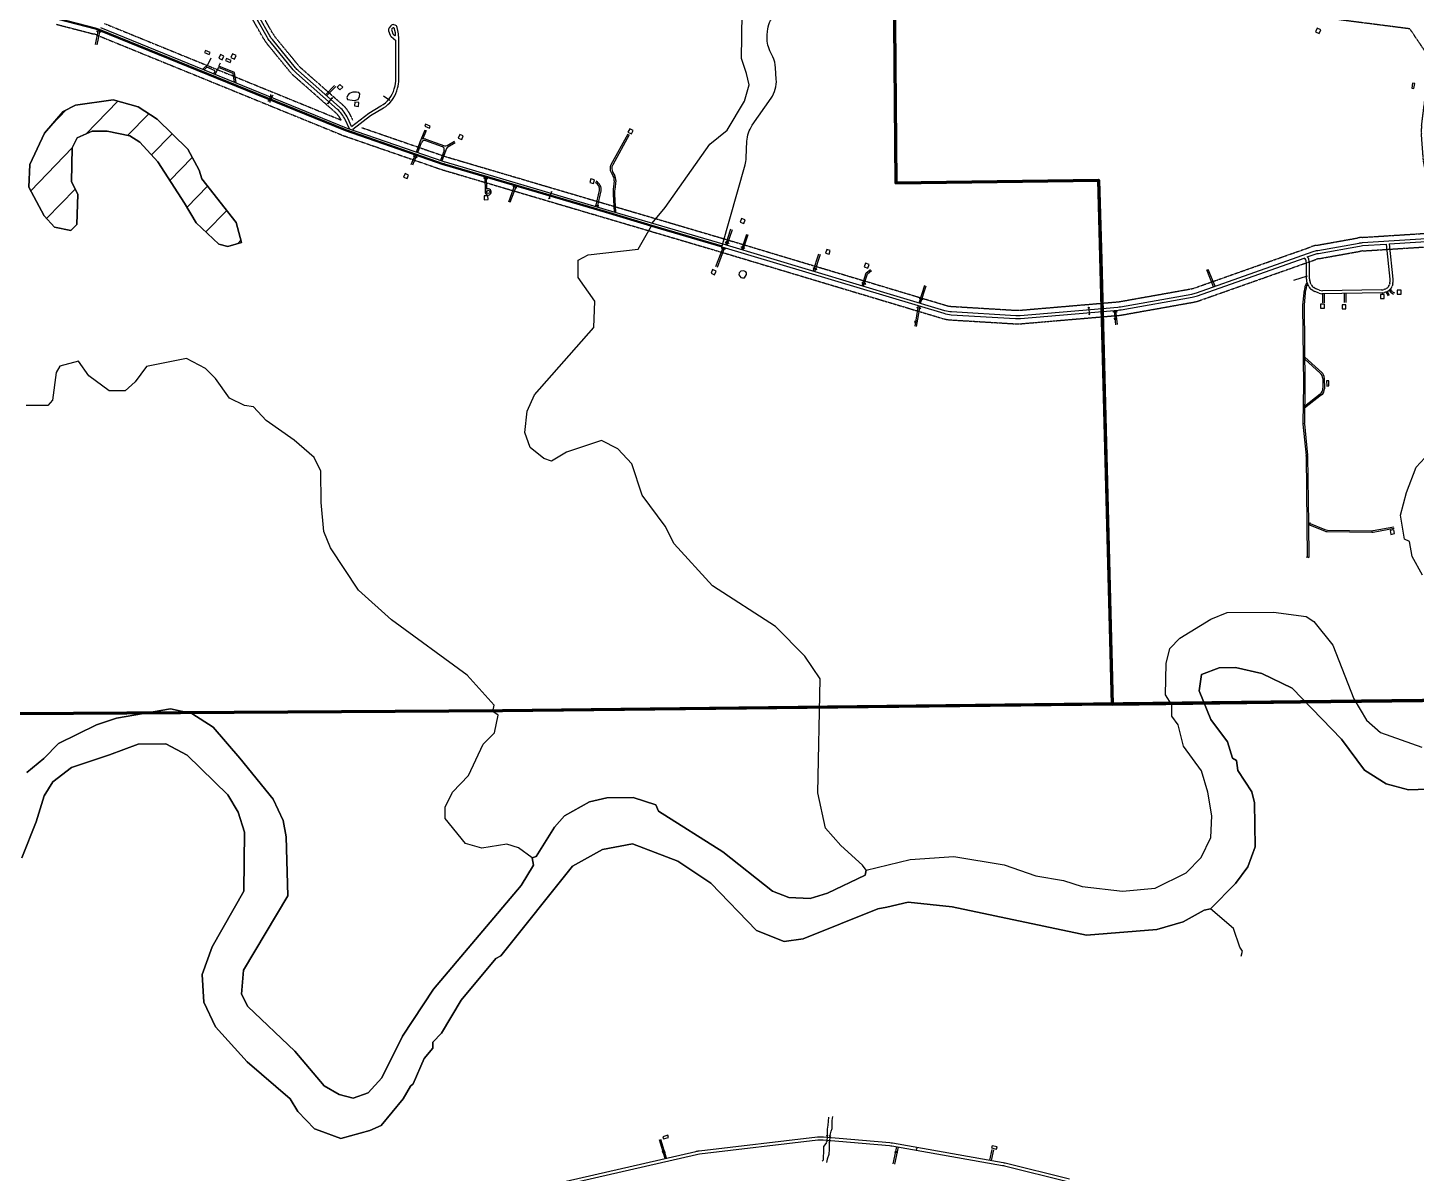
# Model space of a CAD drawing. Header units: inches. Extents: x 2666812 to 2767151, y 580083 to 705712.
# Drawn here: x 2675088 to 2684309, y 625592 to 633201 of the extents above; entities that cross this region are included whole.
import ezdxf

# ---------------------------------------------------------------- set-up
doc = ezdxf.new("R2010")
doc.units = ezdxf.units.IN
doc.header["$MEASUREMENT"] = 0
doc.linetypes.add('PHANTOM', pattern=[2.5, 1.25, -0.25, 0.25, -0.25, 0.25, -0.25])
for name, color, linetype in [('BND-MCD', 42, 'Continuous'), ('HY-SHORE', 5, 'Continuous'), ('PLD-LANDBASE', 252, 'Continuous'), ('PLD-PAR', 1, 'Continuous')]:
    doc.layers.add(name, color=color, linetype=linetype)
doc.layers.add('PLD-REMOTE-BOUNDARY', color=40, linetype='Continuous', lineweight=80)

# ---------------------------------------------------------------- blocks, each defined once
blk = doc.blocks.new('*X17')
at = {"color": 0}
for p, q in [((2675244.8, 632554.3), (2675342.4, 632654.6)), ((2675473.3, 632495), (2675686.4, 632714)), ((2675750.4, 632485.7), (2675890.9, 632630)), ((2675910, 632355.7), (2676046.8, 632496.3)), ((2675106.9, 632118.5), (2675383.4, 632402.6)), ((2676031.6, 632186.5), (2676180.4, 632339.5)), ((2675212.9, 631933.4), (2675403, 632128.7)), ((2676145.2, 632009.2), (2676281.4, 632149.1)), ((2676270.8, 631844.2), (2676409.6, 631986.8)), ((2676482.2, 631767.4), (2676503.5, 631789.2))]:
    blk.add_line(p, q, dxfattribs=at)
blk = doc.blocks.new('DWELLING2')
blk.add_lwpolyline([(28, -26), (28, 26), (-23, 26), (-23, -26)], close=True)
blk = doc.blocks.new('DRWAYCULVERT')
for p, q in [((-13.4, 2.1), (-9.7, 0)), ((-9.7, 0), (-13.4, -2.1)), ((-9.7, 0), (9.7, 0)), ((13.5, 2.2), (9.7, 0)), ((9.7, 0), (13.5, -2.2))]:
    blk.add_line(p, q)
blk = doc.blocks.new('CULVERT')
for p, q in [((-52, 7), (-41, 0)), ((-41, 0), (-52, -7)), ((-41, 0), (41, 0)), ((52, 7), (41, 0)), ((41, 0), (52, -7))]:
    blk.add_line(p, q)
blk = doc.blocks.new('DRWAYCULVERT-LONG-PT1')
for p, q in [((-3.7, 2.1), (0, 0)), ((0, 0), (-3.7, -2.1))]:
    blk.add_line(p, q)
blk = doc.blocks.new('DRWAYCULVERT-LONG-PT2')
for p, q in [((3.7, 2.1), (0, 0)), ((0, 0), (3.7, -2.1))]:
    blk.add_line(p, q)
blk = doc.blocks.new('HOUSETRL')
blk.add_lwpolyline([(-34, -15), (34, -15), (34, 15), (-34, 15)], close=True)
blk = doc.blocks.new('CULVERT-LONG-PT1')
for p, q in [((-12, 7), (0, 0)), ((0, 0), (-12, -7))]:
    blk.add_line(p, q)
blk = doc.blocks.new('CULVERT-LONG-PT2')
for p, q in [((12, 7), (0, 0)), ((0, 0), (12, -7))]:
    blk.add_line(p, q)

msp = doc.modelspace()

# ---------------------------------------------------------------- linework, layer by layer
at = {"layer": 'BND-MCD'}
msp.add_lwpolyline([(2675287.7, 633264.4), (2675535.6, 633200.3, -0.033485), (2675561, 633191.8), (2677199.3, 632523.9), (2677846.2, 632300.1, 0.011527), (2677854.9, 632297.3), (2678925, 631981.6), (2679255.2, 631883.9), (2679700.3, 631752.8), (2679852.2, 632290.3, 0.059254), (2679859.6, 632337), (2679863.8, 632446.7, -0.142467), (2679899.1, 632552.7), (2680023.8, 632733.1, 0.168485), (2680058.9, 632859.4), (2680054.1, 632935.5, 0.095285), (2680035.2, 633008.6), (2680016.4, 633048.2, -0.133812), (2679997.9, 633151.7), (2680000.2, 633177.4, -0.153061), (2680046, 633287.9)], format="xyb", dxfattribs=at)
at = {"layer": 'HY-SHORE'}
for p, q in [((2679826.7, 632995.8), (2679831.5, 633296.4)), ((2679861.3, 632896.2), (2679826.7, 632995.8)), ((2679878.3, 632821.4), (2679861.3, 632896.2)), ((2679846.7, 632712.6), (2679878.3, 632821.4)), ((2675405, 632686.9), (2675322.3, 632644.2)), ((2675322.3, 632644.2), (2675405, 632686.9)), ((2675654.7, 632723.1), (2675405, 632686.9)), ((2675405, 632686.9), (2675654.7, 632723.1)), ((2675821.8, 632674.8), (2675654.7, 632723.1)), ((2675654.7, 632723.1), (2675821.8, 632674.8)), ((2675947.8, 632593.2), (2675821.8, 632674.8)), ((2675821.8, 632674.8), (2675947.8, 632593.2)), ((2679732.3, 632519.6), (2679846.7, 632712.6)), ((2675322.3, 632644.2), (2675198.8, 632500.9)), ((2675198.8, 632500.9), (2675322.3, 632644.2)), ((2676150, 632395.3), (2675947.8, 632593.2)), ((2675947.8, 632593.2), (2676150, 632395.3)), ((2675198.8, 632500.9), (2675101.4, 632291.4)), ((2675101.4, 632291.4), (2675198.8, 632500.9)), ((2675383.4, 632403.3), (2675415.8, 632470.2)), ((2675415.8, 632470.2), (2675383.4, 632403.3)), ((2675415.8, 632470.2), (2675515.4, 632513.1)), ((2675515.4, 632513.1), (2675415.8, 632470.2)), ((2675515.4, 632513.1), (2675615.4, 632514.2)), ((2675615.4, 632514.2), (2675515.4, 632513.1)), ((2675615.4, 632514.2), (2675765.8, 632482.4)), ((2675765.8, 632482.4), (2675615.4, 632514.2)), ((2675765.8, 632482.4), (2675832.8, 632441.7)), ((2675832.8, 632441.7), (2675765.8, 632482.4)), ((2679616.7, 632426.7), (2679732.3, 632519.6)), ((2675377.7, 632178), (2675383.4, 632403.3)), ((2675383.4, 632403.3), (2675377.7, 632178)), ((2675832.8, 632441.7), (2675951.2, 632309.8)), ((2675951.2, 632309.8), (2675832.8, 632441.7)), ((2676226.6, 632254.6), (2676150, 632395.3)), ((2676150, 632395.3), (2676226.6, 632254.6)), ((2679321.2, 632006.5), (2679616.7, 632426.7)), ((2675101.4, 632291.4), (2675094.6, 632141.4)), ((2675094.6, 632141.4), (2675101.4, 632291.4)), ((2675951.2, 632309.8), (2676129.3, 632036.7)), ((2676129.3, 632036.7), (2675951.2, 632309.8)), ((2676244.1, 632196.2), (2676226.6, 632254.6)), ((2676226.6, 632254.6), (2676244.1, 632196.2)), ((2676472.4, 631907.3), (2676244.1, 632196.2)), ((2676244.1, 632196.2), (2676472.4, 631907.3)), ((2675094.6, 632141.4), (2675197, 631950.8)), ((2675197, 631950.8), (2675094.6, 632141.4)), ((2675420.2, 632095.1), (2675377.7, 632178)), ((2675377.7, 632178), (2675420.2, 632095.1)), ((2675414.3, 631895), (2675420.2, 632095.1)), ((2675420.2, 632095.1), (2675414.3, 631895)), ((2676129.3, 632036.7), (2676205.8, 631904.4)), ((2676205.8, 631904.4), (2676129.3, 632036.7)), ((2675197, 631950.8), (2675264.4, 631876.6)), ((2675264.4, 631876.6), (2675197, 631950.8)), ((2679234, 631903.7), (2679321.2, 632006.5)), ((2675264.4, 631876.6), (2675373.2, 631853)), ((2675373.2, 631853), (2675264.4, 631876.6)), ((2675373.2, 631853), (2675414.3, 631895)), ((2675414.3, 631895), (2675373.2, 631853)), ((2676205.8, 631904.4), (2676357.4, 631764.2)), ((2676357.4, 631764.2), (2676205.8, 631904.4)), ((2676507.3, 631774.6), (2676472.4, 631907.3)), ((2676472.4, 631907.3), (2676507.3, 631774.6)), ((2679141.4, 631729.4), (2679229.7, 631884.1)), ((2676357.4, 631764.2), (2676416, 631748.4)), ((2676416, 631748.4), (2676357.4, 631764.2)), ((2676416, 631748.4), (2676507.3, 631774.6)), ((2676507.3, 631774.6), (2676416, 631748.4)), ((2678742, 631658), (2678808.5, 631692.3)), ((2678743.6, 631541.6), (2678742, 631658)), ((2678808.5, 631692.3), (2679141.4, 631729.4)), ((2678853.5, 631384.6), (2678743.6, 631541.6)), ((2678847.3, 631209.5), (2678853.5, 631384.6)), ((2678452.1, 630763.1), (2678847.3, 631209.5)), ((2676141.3, 631003.2), (2675875.2, 630950.1)), ((2676267, 630937.7), (2676141.3, 631003.2)), ((2675275.6, 630910), (2675252.7, 630726.1)), ((2675300.2, 630952.2), (2675275.6, 630910)), ((2675424.6, 630986.6), (2675300.2, 630952.2)), ((2675492.6, 630887.7), (2675424.6, 630986.6)), ((2675875.2, 630950.1), (2675801.2, 630849.2)), ((2676334.3, 630871.8), (2676267, 630937.7)), ((2675627.1, 630788.7), (2675492.6, 630887.7)), ((2675801.2, 630849.2), (2675735.3, 630789.9)), ((2676427.4, 630739.7), (2676334.3, 630871.8)), ((2675252.7, 630726.1), (2675219.9, 630692.2)), ((2675735.3, 630789.9), (2675627.1, 630788.7)), ((2676528, 630691), (2676427.4, 630739.7)), ((2678403.6, 630654.2), (2678452.1, 630763.1)), ((2675219.9, 630692.2), (2675078, 630691.4)), ((2676586.2, 630683.2), (2676528, 630691)), ((2676670.7, 630592.5), (2676586.2, 630683.2)), ((2678388.6, 630512.5), (2678403.6, 630654.2)), ((2676855.7, 630461.4), (2676670.7, 630592.5)), ((2676990.1, 630346.4), (2676855.7, 630461.4)), ((2678423.2, 630412.8), (2678388.6, 630512.5)), ((2678897.2, 630459.9), (2678664.9, 630382)), ((2679006.3, 630402.9), (2678897.2, 630459.9)), ((2678515.6, 630338.9), (2678423.2, 630412.8)), ((2678664.9, 630382), (2678565.5, 630323)), ((2679099.4, 630303.9), (2679006.3, 630402.9)), ((2684308.6, 630281.2), (2684424.1, 630406.9)), ((2684308.6, 630281.2), (2684424.1, 630406.9)), ((2677033, 630254.8), (2676990.1, 630346.4)), ((2678565.5, 630323), (2678515.6, 630338.9)), ((2679168.6, 630096.1), (2679099.4, 630303.9)), ((2684243.9, 630113.4), (2684308.6, 630281.2)), ((2684243.9, 630113.4), (2684308.6, 630281.2)), ((2677035.3, 630046.8), (2677033, 630254.8)), ((2679320.9, 629889.7), (2679168.6, 630096.1)), ((2684204, 629962.7), (2684243.9, 630113.4)), ((2684204, 629962.7), (2684243.9, 630113.4)), ((2677054.3, 629855.6), (2677035.3, 630046.8)), ((2679380.7, 629773.6), (2679320.9, 629889.7)), ((2684230.8, 629804.8), (2684204, 629962.7)), ((2684230.8, 629804.8), (2684204, 629962.7)), ((2677097.1, 629747.3), (2677054.3, 629855.6)), ((2684264.4, 629788.8), (2684230.8, 629804.8)), ((2684264.4, 629788.8), (2684230.8, 629804.8)), ((2677283.7, 629465.9), (2677097.1, 629747.3)), ((2679633.9, 629493.4), (2679380.7, 629773.6)), ((2684282.1, 629688.9), (2684264.4, 629788.8)), ((2684282.1, 629688.9), (2684264.4, 629788.8)), ((2684350.4, 629564.9), (2684282.1, 629688.9)), ((2684350.4, 629564.9), (2684282.1, 629688.9)), ((2677502.8, 629268.6), (2677283.7, 629465.9)), ((2680053.7, 629223.3), (2679633.9, 629493.4)), ((2678006.8, 628899.8), (2677502.8, 629268.6)), ((2682738.4, 629145.9), (2682945.2, 629273.4)), ((2682738.4, 629145.9), (2682945.2, 629273.4)), ((2682945.2, 629273.4), (2683053.2, 629316.4)), ((2682945.2, 629273.4), (2683053.2, 629316.4)), ((2683053.2, 629316.4), (2683361.4, 629319.9)), ((2683053.2, 629316.4), (2683361.4, 629319.9)), ((2683361.4, 629319.9), (2683578.4, 629289.2)), ((2683361.4, 629319.9), (2683578.4, 629289.2)), ((2683578.4, 629289.2), (2683628.8, 629256.3)), ((2683578.4, 629289.2), (2683628.8, 629256.3)), ((2683628.8, 629256.3), (2683755.6, 629099.4)), ((2683628.8, 629256.3), (2683755.6, 629099.4)), ((2680247.8, 629025.7), (2680053.7, 629223.3)), ((2682648.6, 628978.3), (2682672.5, 629078.6)), ((2682648.6, 628978.3), (2682672.5, 629078.6)), ((2682672.5, 629078.6), (2682738.4, 629145.9)), ((2682672.5, 629078.6), (2682738.4, 629145.9)), ((2683755.6, 629099.4), (2683893.1, 628742.6)), ((2683755.6, 629099.4), (2683893.1, 628742.6)), ((2680349.8, 628876.6), (2680247.8, 629025.7)), ((2682642.8, 628770.1), (2682648.6, 628978.3)), ((2682642.8, 628770.1), (2682648.6, 628978.3)), ((2678184.4, 628701.6), (2678006.8, 628899.8)), ((2680333.6, 628118.2), (2680349.8, 628876.6)), ((2682867.3, 628797.4), (2682883, 628905.9)), ((2682883, 628905.9), (2682867.3, 628797.4)), ((2682883, 628905.9), (2682999.1, 628949.1)), ((2682999.1, 628949.1), (2682883, 628905.9)), ((2682999.1, 628949.1), (2683107.3, 628950.3)), ((2683107.3, 628950.3), (2682999.1, 628949.1)), ((2683107.3, 628950.3), (2683282.8, 628910.8)), ((2683282.8, 628910.8), (2683107.3, 628950.3)), ((2683282.8, 628910.8), (2683484, 628813)), ((2683484, 628813), (2683282.8, 628910.8)), ((2682944.8, 628606.8), (2682867.3, 628797.4)), ((2682867.3, 628797.4), (2682944.8, 628606.8)), ((2683484, 628813), (2683813, 628475)), ((2683813, 628475), (2683484, 628813)), ((2678176.8, 628660.1), (2678184.4, 628701.6)), ((2682685.1, 628703.6), (2682642.8, 628770.1)), ((2682685.1, 628703.6), (2682642.8, 628770.1)), ((2682686, 628628.7), (2682685.1, 628703.6)), ((2682686, 628628.7), (2682685.1, 628703.6)), ((2683893.1, 628742.6), (2683978.2, 628602)), ((2683893.1, 628742.6), (2683978.2, 628602)), ((2675677.3, 628614.4), (2675544.2, 628571.1)), ((2675544.2, 628571.1), (2675677.3, 628614.4)), ((2676034.6, 628676.9), (2675677.3, 628614.4)), ((2675677.3, 628614.4), (2676034.6, 628676.9)), ((2676176.5, 628645.3), (2676034.6, 628676.9)), ((2676034.6, 628676.9), (2676176.5, 628645.3)), ((2676319.2, 628555.2), (2676176.5, 628645.3)), ((2676176.5, 628645.3), (2676319.2, 628555.2)), ((2678210.5, 628635.4), (2678176.8, 628660.1)), ((2678186.8, 628518.3), (2678210.5, 628635.4)), ((2682728.5, 628571), (2682686, 628628.7)), ((2682728.5, 628571), (2682686, 628628.7)), ((2683054.6, 628457.8), (2682944.8, 628606.8)), ((2682944.8, 628606.8), (2683054.6, 628457.8)), ((2683978.2, 628602), (2684070.7, 628519.8)), ((2683978.2, 628602), (2684070.7, 628519.8)), ((2675544.2, 628571.1), (2675292, 628447.5)), ((2675292, 628447.5), (2675544.2, 628571.1)), ((2676496.5, 628349.1), (2676319.2, 628555.2)), ((2676319.2, 628555.2), (2676496.5, 628349.1)), ((2678112.6, 628442.5), (2678186.8, 628518.3)), ((2682763.2, 628429.5), (2682728.5, 628571)), ((2682763.2, 628429.5), (2682728.5, 628571)), ((2684070.7, 628519.8), (2684346.6, 628422.8)), ((2684070.7, 628519.8), (2684346.6, 628422.8)), ((2675292, 628447.5), (2675194.3, 628347.5)), ((2675194.3, 628347.5), (2675292, 628447.5)), ((2675629.9, 628372.3), (2675820.5, 628441)), ((2675820.5, 628441), (2675629.9, 628372.3)), ((2675820.5, 628441), (2676003.7, 628443.3)), ((2676003.7, 628443.3), (2675820.5, 628441)), ((2676003.7, 628443.3), (2676146.4, 628369.9)), ((2676146.4, 628369.9), (2676003.7, 628443.3)), ((2678014.8, 628233), (2678112.6, 628442.5)), ((2682882, 628264.2), (2682763.2, 628429.5)), ((2682882, 628264.2), (2682763.2, 628429.5)), ((2683089.3, 628350.1), (2683054.6, 628457.8)), ((2683054.6, 628457.8), (2683089.3, 628350.1)), ((2683813, 628475), (2683965.4, 628268.6)), ((2683965.4, 628268.6), (2683813, 628475)), ((2675194.3, 628347.5), (2675080.6, 628253.8)), ((2675080.6, 628253.8), (2675194.3, 628347.5)), ((2675378.5, 628288), (2675629.9, 628372.3)), ((2675629.9, 628372.3), (2675378.5, 628288)), ((2676146.4, 628369.9), (2676416, 628106.2)), ((2676416, 628106.2), (2676146.4, 628369.9)), ((2676716.5, 628076.4), (2676496.5, 628349.1)), ((2676496.5, 628349.1), (2676716.5, 628076.4)), ((2683114.5, 628333.7), (2683089.3, 628350.1)), ((2683089.3, 628350.1), (2683114.5, 628333.7)), ((2683123.7, 628267.2), (2683114.5, 628333.7)), ((2683114.5, 628333.7), (2683123.7, 628267.2)), ((2675253.5, 628192.4), (2675378.5, 628288)), ((2675378.5, 628288), (2675253.5, 628192.4)), ((2677907.6, 628123.4), (2678014.8, 628233)), ((2682925.2, 628123.1), (2682882, 628264.2)), ((2682925.2, 628123.1), (2682882, 628264.2)), ((2683216.9, 628126.4), (2683123.7, 628267.2)), ((2683123.7, 628267.2), (2683216.9, 628126.4)), ((2683965.4, 628268.6), (2684108, 628178.9)), ((2684108, 628178.9), (2683965.4, 628268.6)), ((2675197.4, 628098.7), (2675253.5, 628192.4)), ((2675253.5, 628192.4), (2675197.4, 628098.7)), ((2684108, 628178.9), (2684258.2, 628138.8)), ((2684258.2, 628138.8), (2684108, 628178.9)), ((2684258.2, 628138.8), (2684633, 628151.7)), ((2684633, 628151.7), (2684258.2, 628138.8)), ((2675143.3, 627926.4), (2675197.4, 628098.7)), ((2675197.4, 628098.7), (2675143.3, 627926.4)), ((2676416, 628106.2), (2676484.2, 627990.2)), ((2676484.2, 627990.2), (2676416, 628106.2)), ((2676784.7, 627935.7), (2676716.5, 628076.4)), ((2676716.5, 628076.4), (2676784.7, 627935.7)), ((2677858.9, 628022.8), (2677907.6, 628123.4)), ((2678817.2, 628058.9), (2678651.6, 627965.3)), ((2678651.6, 627965.3), (2678817.2, 628058.9)), ((2678933.5, 628085.2), (2678817.2, 628058.9)), ((2678817.2, 628058.9), (2678933.5, 628085.2)), ((2679108.3, 628087.2), (2678933.5, 628085.2)), ((2678933.5, 628085.2), (2679108.3, 628087.2)), ((2679258.9, 628039), (2679108.3, 628087.2)), ((2679108.3, 628087.2), (2679258.9, 628039)), ((2680386.2, 627885.2), (2680333.6, 628118.2)), ((2682952, 627965.1), (2682925.2, 628123.1)), ((2682952, 627965.1), (2682925.2, 628123.1)), ((2683234.3, 628051.6), (2683216.9, 628126.4)), ((2683216.9, 628126.4), (2683234.3, 628051.6)), ((2683237.9, 627760.2), (2683234.3, 628051.6)), ((2683234.3, 628051.6), (2683237.9, 627760.2)), ((2676484.2, 627990.2), (2676527.3, 627857.5)), ((2676527.3, 627857.5), (2676484.2, 627990.2)), ((2677860.1, 627947.9), (2677858.9, 628022.8)), ((2678651.6, 627965.3), (2678585.8, 627889.7)), ((2678585.8, 627889.7), (2678651.6, 627965.3)), ((2679276.2, 627997.7), (2679258.9, 628039)), ((2679258.9, 628039), (2679276.2, 627997.7)), ((2679704.1, 627727.4), (2679276.2, 627997.7)), ((2679276.2, 627997.7), (2679704.1, 627727.4)), ((2682945.4, 627823.2), (2682952, 627965.1)), ((2682945.4, 627823.2), (2682952, 627965.1)), ((2675048.7, 627687), (2675143.3, 627926.4)), ((2675143.3, 627926.4), (2675048.7, 627687)), ((2676802.7, 627827.4), (2676784.7, 627935.7)), ((2676784.7, 627935.7), (2676802.7, 627827.4)), ((2677995.1, 627782.7), (2677860.1, 627947.9)), ((2678585.8, 627889.7), (2678462.9, 627696.6)), ((2678462.9, 627696.6), (2678585.8, 627889.7)), ((2680487.5, 627769.9), (2680386.2, 627885.2)), ((2676527.3, 627857.5), (2676523.4, 627465.6)), ((2676523.4, 627465.6), (2676527.3, 627857.5)), ((2676815.5, 627435.7), (2676802.7, 627827.4)), ((2676802.7, 627827.4), (2676815.5, 627435.7)), ((2678104, 627750.8), (2677995.1, 627782.7)), ((2678270, 627777.8), (2678104, 627750.8)), ((2678345.6, 627753.5), (2678270, 627777.8)), ((2678904.2, 627743.3), (2679103.6, 627779)), ((2679103.6, 627779), (2678904.2, 627743.3)), ((2679103.6, 627779), (2679405, 627665.9)), ((2679405, 627665.9), (2679103.6, 627779)), ((2680630.6, 627638.4), (2680487.5, 627769.9)), ((2682880.3, 627689.3), (2682945.4, 627823.2)), ((2682880.3, 627689.3), (2682945.4, 627823.2)), ((2678438, 627687.9), (2678345.6, 627753.5)), ((2678462.9, 627696.6), (2678438, 627687.9)), ((2678438, 627687.9), (2678462.9, 627696.6)), ((2678438, 627687.9), (2678446.9, 627637.8)), ((2678446.9, 627637.8), (2678438, 627687.9)), ((2678705.3, 627632.7), (2678904.2, 627743.3)), ((2678904.2, 627743.3), (2678705.3, 627632.7)), ((2680032.5, 627464.7), (2679704.1, 627727.4)), ((2679704.1, 627727.4), (2680032.5, 627464.7)), ((2680656, 627605.2), (2680946.9, 627675.4)), ((2680656, 627605.2), (2680946.9, 627675.4)), ((2680946.9, 627675.4), (2681238.4, 627695.3)), ((2680946.9, 627675.4), (2681238.4, 627695.3)), ((2681238.4, 627695.3), (2681572.3, 627640.9)), ((2681238.4, 627695.3), (2681572.3, 627640.9)), ((2682781.4, 627588.5), (2682880.3, 627689.3)), ((2682781.4, 627588.5), (2682880.3, 627689.3)), ((2683189.3, 627626.5), (2683237.9, 627760.2)), ((2683237.9, 627760.2), (2683189.3, 627626.5)), ((2678228.8, 627035.5), (2678705.3, 627632.7)), ((2678705.3, 627632.7), (2678228.8, 627035.5)), ((2678446.9, 627637.8), (2678365.3, 627503.8)), ((2678365.3, 627503.8), (2678446.9, 627637.8)), ((2679405, 627665.9), (2679623.3, 627518.4)), ((2679623.3, 627518.4), (2679405, 627665.9)), ((2680656, 627605.2), (2680630.6, 627638.4)), ((2680656, 627605.2), (2680648.2, 627571.6)), ((2680648.2, 627571.6), (2680656, 627605.2)), ((2681572.3, 627640.9), (2681781.7, 627568.2)), ((2681572.3, 627640.9), (2681781.7, 627568.2)), ((2682574.3, 627486.1), (2682781.4, 627588.5)), ((2682574.3, 627486.1), (2682781.4, 627588.5)), ((2683107.4, 627517.2), (2683189.3, 627626.5)), ((2683189.3, 627626.5), (2683107.4, 627517.2)), ((2678365.3, 627503.8), (2677781.3, 626813.7)), ((2677781.3, 626813.7), (2678365.3, 627503.8)), ((2679623.3, 627518.4), (2679927.2, 627204.9)), ((2679927.2, 627204.9), (2679623.3, 627518.4)), ((2680648.2, 627571.6), (2680399.4, 627452.1)), ((2680399.4, 627452.1), (2680648.2, 627571.6)), ((2681781.7, 627568.2), (2681965.3, 627536.8)), ((2681781.7, 627568.2), (2681965.3, 627536.8)), ((2681965.3, 627536.8), (2682090.8, 627496.7)), ((2681965.3, 627536.8), (2682090.8, 627496.7)), ((2682090.8, 627496.7), (2682357.8, 627466.6)), ((2682090.8, 627496.7), (2682357.8, 627466.6)), ((2682942.6, 627348.7), (2683107.4, 627517.2)), ((2683107.4, 627517.2), (2682942.6, 627348.7)), ((2676523.4, 627465.6), (2676311.1, 627096.6)), ((2676311.1, 627096.6), (2676523.4, 627465.6)), ((2676521.1, 626940.6), (2676815.5, 627435.7)), ((2676815.5, 627435.7), (2676521.1, 626940.6)), ((2680141.5, 627424.1), (2680032.5, 627464.7)), ((2680032.5, 627464.7), (2680141.5, 627424.1)), ((2680283.2, 627417.7), (2680141.5, 627424.1)), ((2680141.5, 627424.1), (2680283.2, 627417.7)), ((2680399.4, 627452.1), (2680283.2, 627417.7)), ((2680283.2, 627417.7), (2680399.4, 627452.1)), ((2682357.8, 627466.6), (2682574.3, 627486.1)), ((2682357.8, 627466.6), (2682574.3, 627486.1)), ((2680236.1, 627150.1), (2680733.9, 627347.7)), ((2680733.9, 627347.7), (2680236.1, 627150.1)), ((2680733.9, 627347.7), (2680791.9, 627360.4)), ((2680791.9, 627360.4), (2680733.9, 627347.7)), ((2680791.9, 627360.4), (2680933.5, 627391.8)), ((2680933.5, 627391.8), (2680791.9, 627360.4)), ((2680933.5, 627391.8), (2681225.6, 627361.6)), ((2681225.6, 627361.6), (2680933.5, 627391.8)), ((2681225.6, 627361.6), (2682119.4, 627172.5)), ((2682119.4, 627172.5), (2681225.6, 627361.6)), ((2682760, 627263), (2682900.8, 627339.9)), ((2682900.8, 627339.9), (2682760, 627263)), ((2682900.8, 627339.9), (2682942.6, 627348.7)), ((2682942.6, 627348.7), (2682900.8, 627339.9)), ((2683094.2, 627216.9), (2682942.6, 627348.7)), ((2682585.8, 627211.2), (2682760, 627263)), ((2682760, 627263), (2682585.8, 627211.2)), ((2683137.1, 627092.6), (2683094.2, 627216.9)), ((2679927.2, 627204.9), (2680111.6, 627132)), ((2680111.6, 627132), (2679927.2, 627204.9)), ((2680111.6, 627132), (2680236.1, 627150.1)), ((2680236.1, 627150.1), (2680111.6, 627132)), ((2682119.4, 627172.5), (2682585.8, 627211.2)), ((2682585.8, 627211.2), (2682119.4, 627172.5)), ((2676311.1, 627096.6), (2676246.5, 626912.5)), ((2676246.5, 626912.5), (2676311.1, 627096.6)), ((2678195.8, 627018.4), (2678228.8, 627035.5)), ((2678228.8, 627035.5), (2678195.8, 627018.4)), ((2683154, 627067.7), (2683137.1, 627092.6)), ((2683146.2, 627034.1), (2683154, 627067.7)), ((2676506.2, 626782.2), (2676521.1, 626940.6)), ((2676521.1, 626940.6), (2676506.2, 626782.2)), ((2677965.3, 626740.8), (2678195.8, 627018.4)), ((2678195.8, 627018.4), (2677965.3, 626740.8)), ((2676246.5, 626912.5), (2676257, 626729.2)), ((2676257, 626729.2), (2676246.5, 626912.5)), ((2676549.1, 626699.3), (2676506.2, 626782.2)), ((2676506.2, 626782.2), (2676549.1, 626699.3)), ((2677781.3, 626813.7), (2677576.5, 626502.9)), ((2677576.5, 626502.9), (2677781.3, 626813.7)), ((2676257, 626729.2), (2676333.9, 626563.5)), ((2676333.9, 626563.5), (2676257, 626729.2)), ((2676860.9, 626403), (2676549.1, 626699.3)), ((2676549.1, 626699.3), (2676860.9, 626403)), ((2677834.5, 626522.5), (2677965.3, 626740.8)), ((2677965.3, 626740.8), (2677834.5, 626522.5)), ((2676333.9, 626563.5), (2676545, 626332.6)), ((2676545, 626332.6), (2676333.9, 626563.5)), ((2677576.5, 626502.9), (2677438.2, 626226.3)), ((2677438.2, 626226.3), (2677576.5, 626502.9)), ((2677777, 626463.3), (2677834.5, 626522.5)), ((2677834.5, 626522.5), (2677777, 626463.3)), ((2677055.1, 626171.9), (2676860.9, 626403)), ((2676860.9, 626403), (2677055.1, 626171.9)), ((2677719.8, 626354.6), (2677777.5, 626421.8)), ((2677777.5, 626421.8), (2677719.8, 626354.6)), ((2677777.5, 626421.8), (2677777, 626463.3)), ((2677777, 626463.3), (2677777.5, 626421.8)), ((2676545, 626332.6), (2676831, 626085.8)), ((2676831, 626085.8), (2676545, 626332.6)), ((2677646.9, 626186.8), (2677719.8, 626354.6)), ((2677719.8, 626354.6), (2677646.9, 626186.8)), ((2677438.2, 626226.3), (2677347.7, 626125.3)), ((2677347.7, 626125.3), (2677438.2, 626226.3)), ((2677155.8, 626114.5), (2677055.1, 626171.9)), ((2677055.1, 626171.9), (2677155.8, 626114.5)), ((2677248, 626090.7), (2677155.8, 626114.5)), ((2677155.8, 626114.5), (2677248, 626090.7)), ((2677347.7, 626125.3), (2677248, 626090.7)), ((2677248, 626090.7), (2677347.7, 626125.3)), ((2677581.4, 626086), (2677630.2, 626169.9)), ((2677630.2, 626169.9), (2677581.4, 626086)), ((2677630.2, 626169.9), (2677646.9, 626186.8)), ((2677646.9, 626186.8), (2677630.2, 626169.9)), ((2676831, 626085.8), (2676882.2, 626003)), ((2676882.2, 626003), (2676831, 626085.8)), ((2677433.6, 625909.4), (2677581.4, 626086)), ((2677581.4, 626086), (2677433.6, 625909.4)), ((2676882.2, 626003), (2676992, 625887.8)), ((2676992, 625887.8), (2676882.2, 626003)), ((2676992, 625887.8), (2677023.4, 625876.1)), ((2677023.4, 625876.1), (2676992, 625887.8)), ((2677023.4, 625876.1), (2677167.5, 625823.2)), ((2677167.5, 625823.2), (2677023.4, 625876.1)), ((2677167.5, 625823.2), (2677358.9, 625875.1)), ((2677358.9, 625875.1), (2677167.5, 625823.2)), ((2677358.9, 625875.1), (2677433.6, 625909.4)), ((2677433.6, 625909.4), (2677358.9, 625875.1))]:
    msp.add_line(p, q, dxfattribs=at)
for points in [[(2677269.7, 632773.9), (2677247.4, 632773.2), (2677222.6, 632764.4), (2677214.1, 632753.5), (2677207.3, 632737.9), (2677211.4, 632723.7), (2677226.8, 632721.3), (2677258.2, 632717.2), (2677281.3, 632724.3), (2677289.8, 632743.3), (2677292.5, 632761.6), (2677286, 632771.8), (2677269.7, 632773.9)], [(2679839.5, 631585.4), (2679824.2, 631582.9), (2679811.3, 631572), (2679808.9, 631560.2), (2679822.2, 631542.4), (2679833.6, 631539.4), (2679848, 631539.9), (2679860.8, 631561.7), (2679860.3, 631572.5), (2679855.9, 631579), (2679848.5, 631583.9), (2679839.5, 631585.4)], [(2680397.9, 625843.1), (2680397.9, 625850.4), (2680397.7, 625860.9), (2680398.4, 625885.6), (2680403.9, 625910.5), (2680406.6, 625963.9)], [(2680415.8, 625841.6), (2680417.8, 625854.5), (2680423.2, 625871.6), (2680429, 625889.8), (2680429, 625911.1), (2680430.6, 625941.7), (2680434.1, 625968)], [(2680391.7, 625795.8), (2680386.9, 625789.3), (2680372.8, 625768.7), (2680371.7, 625734.1), (2680370.6, 625698.9), (2680370.1, 625679.9), (2680364.1, 625671.3)], [(2680410.8, 625795.1), (2680409.6, 625773.1), (2680410.7, 625751.4), (2680406.9, 625716.2), (2680396.6, 625685.4), (2680391.2, 625664.2)]]:
    msp.add_lwpolyline(points, dxfattribs=at)
at = {"layer": 'PLD-LANDBASE'}
for p, q in [((2675556.2, 633186.2), (2675536.1, 633088.5)), ((2675565.6, 633182.4), (2675545.9, 633086.5)), ((2677504.6, 633182.7), (2677512.9, 633160.5)), ((2677511.6, 633198.8), (2677506.4, 633192.7)), ((2677515.6, 633156.5), (2677522.3, 633150.6)), ((2677519.5, 633199.6), (2677516.9, 633200.4)), ((2677526.4, 633180.7), (2677523, 633195.9)), ((2676249.4, 632925), (2676284.7, 632958.9)), ((2676259.6, 632920.9), (2676277.5, 632938.1)), ((2676333.1, 632890.9), (2676353.3, 632935.7)), ((2676450.8, 632896.4), (2676353.3, 632935.7)), ((2676357.4, 632944.8), (2676368.1, 632968.5)), ((2676459.7, 632903.6), (2676357.4, 632944.8)), ((2676323.4, 632894.8), (2676332.1, 632914)), ((2676461.4, 632838.5), (2676450.8, 632896.4)), ((2676472.4, 632834.1), (2676459.7, 632903.6)), ((2676702.2, 632750), (2676701.4, 632756.7)), ((2676716.8, 632750.1), (2676711.4, 632746)), ((2677065, 632755.7), (2677125.3, 632816.8)), ((2677072.5, 632749.1), (2677132.4, 632809.7)), ((2677451.1, 632749.5), (2677492.1, 632719.9)), ((2676687.6, 632716), (2676682.2, 632711.9)), ((2676697.6, 632705.3), (2676696.8, 632712.1)), ((2677693.2, 632442.8), (2677726.5, 632523.5)), ((2677711.4, 632460.7), (2677735.7, 632519.7)), ((2679073.8, 632493.7), (2678960.6, 632289.9)), ((2679082.5, 632488.9), (2678972.1, 632290.1)), ((2677668.3, 632375.2), (2677693.2, 632442.8)), ((2677677.7, 632371.9), (2677702.6, 632439.3)), ((2677727.9, 632451.3), (2677840.5, 632412)), ((2677731.2, 632460.7), (2677855.9, 632417.2)), ((2677852.7, 632386), (2677827.8, 632320)), ((2677868.5, 632399.6), (2677837.3, 632316.8)), ((2677872.9, 632419), (2677920.6, 632448.1)), ((2677876.8, 632409.6), (2677925.8, 632439.5)), ((2677660.8, 632356.6), (2677632.6, 632291)), ((2677670.3, 632353.3), (2677641.8, 632287.1)), ((2678122.8, 632210.7), (2678124.7, 632111.2)), ((2678132.9, 632207.8), (2678134.4, 632127.9)), ((2678961.3, 632240.2), (2678975.6, 632216)), ((2678972.8, 632240.3), (2678985.9, 632218.2)), ((2678320.8, 632152.3), (2678279.1, 632043)), ((2678330.4, 632149.5), (2678288.4, 632039.5)), ((2678861, 632013.7), (2678885.4, 632118.8)), ((2678870.6, 632010.8), (2678895.1, 632116.5)), ((2678982.3, 632184.9), (2678975.8, 632127.1)), ((2678992.6, 632187.1), (2678985.8, 632126.8)), ((2678974.9, 632094), (2678981.1, 631978.2)), ((2678984.9, 632093.7), (2678991.3, 631975.2)), ((2679755.3, 631862.5), (2679721.1, 631759.7)), ((2679764.7, 631859.3), (2679730.6, 631756.8)), ((2679860.1, 631826.8), (2679827.2, 631727.8)), ((2679869.9, 631824.3), (2679836.8, 631725)), ((2679705.6, 631743.4), (2679655.6, 631612.2)), ((2679715.2, 631740.6), (2679664.9, 631608.7)), ((2684109.7, 631763.5), (2684133.7, 631530.6)), ((2684129.7, 631764.8), (2684153.7, 631531.5)), ((2680304.3, 631584.8), (2680341.9, 631699.8)), ((2680313.9, 631581.9), (2680351.4, 631696.7)), ((2683570.4, 631665.4), (2683564.6, 631671.4)), ((2683578.2, 631646.5), (2683576.8, 631653.2)), ((2683588.8, 631675), (2683585.3, 631678.7)), ((2683598.2, 631648.6), (2683595.2, 631662.9)), ((2680629.4, 631487.3), (2680656.4, 631573)), ((2680638.9, 631484.4), (2680665, 631567.1)), ((2680656.4, 631573), (2680684.6, 631596)), ((2680665, 631567.1), (2680690.9, 631588.3)), ((2682963.3, 631480.3), (2682916.9, 631592)), ((2682972.7, 631483.6), (2682926.2, 631595.8)), ((2683495, 631523.5), (2683587.6, 631553.9)), ((2683579.5, 631531.1), (2683579.2, 631636.4)), ((2683599.5, 631533.5), (2683599.2, 631638.5)), ((2681007.2, 631373.9), (2681045, 631490.7)), ((2681016.8, 631371.1), (2681054.5, 631487.6)), ((2683567.7, 631476.2), (2683562, 631445.5)), ((2683577.1, 631472.2), (2683571.9, 631444.1)), ((2683584.2, 631507.1), (2683576.5, 631496.7)), ((2683583, 631511.2), (2683581, 631519.3)), ((2683588.8, 631496.5), (2683585.9, 631492.6)), ((2683595, 631483), (2683586.2, 631502.1)), ((2683601.9, 631517.9), (2683601, 631521.8)), ((2683610.9, 631496.4), (2683605.1, 631508.7)), ((2683624.9, 631454), (2683612, 631462.9)), ((2683634.3, 631471.8), (2683627.9, 631476.3)), ((2683667.1, 631457.7), (2683644.7, 631466.4)), ((2684078.4, 631459.8), (2683685.8, 631454.4)), ((2684099.9, 631464.6), (2684093.5, 631462.4)), ((2684125.1, 631482.8), (2684121.3, 631478.6)), ((2684128.3, 631457), (2684137.7, 631445.4)), ((2684132.5, 631502), (2684131, 631494.6)), ((2684143.6, 631473.5), (2684132.7, 631461.3)), ((2684133.7, 631530.6), (2684133.5, 631511.4)), ((2684135.3, 631464.3), (2684144.3, 631453.2)), ((2684152.5, 631499.8), (2684149.5, 631485.2)), ((2684153.7, 631531.5), (2684153.5, 631509.2)), ((2683561.4, 631440.7), (2683554.2, 631358.3)), ((2683571.3, 631439.4), (2683564.2, 631358)), ((2683663.6, 631437.7), (2683635.3, 631448.5)), ((2684081.7, 631439.9), (2683682.2, 631434.3)), ((2683686.8, 631434.4), (2683686.8, 631372.8)), ((2683696.8, 631434.5), (2683696.8, 631372.8)), ((2683830.8, 631436.4), (2683830.8, 631374.8)), ((2683840.8, 631436.5), (2683840.8, 631374.8)), ((2684111.3, 631447.3), (2684096.9, 631442.5)), ((2684106.3, 631445.6), (2684121.2, 631419.2)), ((2684115.9, 631449.1), (2684129.9, 631424.1)), ((2684144.7, 631439.5), (2684158.7, 631431.4)), ((2684151.3, 631447.2), (2684163.7, 631440.1)), ((2681001.4, 631354.8), (2680977.8, 631219.1)), ((2681011, 631351.9), (2680987.7, 631217.4)), ((2682301.7, 631322.8), (2682311.8, 631228)), ((2682311.6, 631323.7), (2682321.7, 631229)), ((2683554, 631353.4), (2683559.7, 630829.5)), ((2683564, 631353.1), (2683569.7, 630829.5)), ((2683567.7, 631012), (2683681, 630911.2)), ((2683567.9, 630998.5), (2683671.1, 630906.7)), ((2683559.7, 630829.5), (2683555.4, 630574.3)), ((2683569.7, 630829.5), (2683565.5, 630574.8)), ((2683687.8, 630870.3), (2683689, 630806.6)), ((2683697.7, 630874.8), (2683699.1, 630801.8)), ((2683680, 630761.5), (2683567.1, 630673)), ((2683669.9, 630766.3), (2683567.3, 630685.9)), ((2683555.7, 630568.5), (2683576.7, 630360.3)), ((2683565.7, 630568.9), (2683586.7, 630360.9)), ((2683577, 630355.9), (2683582.7, 629905.2)), ((2683587, 630356.5), (2683592.7, 629905.3)), ((2683582.7, 629905.2), (2683584.8, 629681.7)), ((2683592.6, 629912.7), (2683701.2, 629868.3)), ((2683592.7, 629905.3), (2683594.8, 629681.8)), ((2683592.7, 629901.8), (2683699.1, 629858.3)), ((2683717.1, 629854.6), (2684012.7, 629849.5)), ((2683719.2, 629864.6), (2684011.8, 629859.5)), ((2684022, 629860.3), (2684159.5, 629886.3)), ((2684022.8, 629850.3), (2684161.3, 629876.5))]:
    msp.add_line(p, q, dxfattribs=at)
at = {"layer": 'PLD-LANDBASE', "linetype": 'PHANTOM'}
for points in [[(2677248.1, 632583.7), (2677236, 632610, 0.104931), (2677175.4, 632691.7), (2676902.5, 632932.6, -0.040375), (2676885.2, 632950.5), (2676731.3, 633138.4, -0.042183), (2676716.6, 633159.9), (2676643.2, 633288.7, 0.038658), (2676622, 633320.1), (2676486.1, 633490.9, -0.057683), (2676467.2, 633521.2), (2676410.1, 633642, 0.1183), (2676338.5, 633731.1), (2676242.2, 633805.5, 0.081404), (2676172.5, 633843.2), (2676091.3, 633871.3, 0.039418), (2676053.9, 633881), (2675608, 633960.2)], [(2677169.1, 632587.7, 0.094001), (2677129.1, 632639.2), (2676856.2, 632880.1, -0.040375), (2676831, 632906.2), (2676677.2, 633094, -0.042183), (2676655.7, 633125.3), (2676582.4, 633254.1, 0.038658), (2676567.2, 633276.5), (2676431.3, 633447.3, -0.057683), (2676404, 633491.2), (2676346.8, 633612.1, 0.1183), (2676295.7, 633675.7), (2676199.4, 633750.1, 0.081404), (2676149.6, 633777.1), (2676068.4, 633805.2, 0.039418), (2676041.7, 633812.1), (2675607.5, 633889.2)], [(2675278.4, 633223.6), (2675526.6, 633159.1, -0.033219), (2675544.8, 633153), (2677183.6, 632484.5), (2677832.9, 632260.1, 0.011442), (2677844, 632256.6), (2678912, 631941.3, 0.000079), (2678912, 631941.3), (2679242.6, 631843.8), (2679687.6, 631712.3), (2681161, 631270.4, 0.057801), (2681218.8, 631260.1), (2681645.7, 631234.3, 0.036479), (2681682.9, 631234.7), (2682332, 631290.3, 0.022733), (2682355, 631293.3), (2682827.2, 631377.5, 0.040824), (2682867.4, 631388.1), (2683641.9, 631661.6, -0.04062), (2683664.7, 631667.6), (2683938.4, 631716.7, -0.028425), (2683954.8, 631718.6), (2684901.5, 631778.8)], [(2684266.5, 633193.4), (2683792.3, 633254.4, -0.062193)], [(2684658, 631853.5), (2684561.8, 631968.6), (2684480.2, 632059.9, -0.04712), (2684451.2, 632099.2), (2684446.4, 632107.3), (2684392.9, 632197.3, -0.115878), (2684357, 632310.7), (2684342.9, 632498.5, -0.050267), (2684344.2, 632550.6), (2684355.9, 632643.3), (2684393.5, 632944.2, 0.182132), (2684370.4, 633040.2), (2684266.5, 633193.4)], [(2677303.3, 632538.4), (2677862.3, 632345.2, 0.011442), (2677869.5, 632342.9), (2678937.5, 632027.6), (2679268, 631930.1, -0.000133), (2679268.1, 631930.1), (2679713.2, 631798.6), (2681186.9, 631356.6, 0.057801), (2681224.3, 631349.9), (2681651.1, 631324.1, 0.036479), (2681675.2, 631324.4), (2682324.4, 631380, 0.022733), (2682339.2, 631381.9), (2682811.4, 631466.1, 0.040824), (2682837.4, 631472.9), (2683612, 631746.5, -0.04062), (2683648.8, 631756.2), (2683922.6, 631805.2, -0.028425), (2683949.1, 631808.4), (2684658, 631853.5)]]:
    msp.add_lwpolyline(points, format="xyb", dxfattribs=at)
at = {"layer": 'PLD-LANDBASE'}
for points in [[(2677223.7, 632528.9), (2677195.1, 632591.3, 0.104931), (2677145.6, 632658), (2676872.7, 632898.8, -0.040375), (2676850.4, 632922), (2676696.5, 633109.9, -0.042183), (2676677.5, 633137.6), (2676604.1, 633266.5, 0.038658), (2676586.8, 633292), (2676450.9, 633462.9, -0.057683), (2676426.6, 633501.9), (2676369.4, 633622.8, 0.1183), (2676310.9, 633695.5), (2676214.7, 633769.9, 0.081404), (2676157.8, 633800.7), (2676076.5, 633828.8, 0.039418), (2676046.1, 633836.7), (2675583, 633918.9)], [(2677238.5, 632544.5), (2677213.3, 632599.6, 0.104931), (2677158.8, 632672.9), (2676886, 632913.8, -0.040375), (2676865.8, 632934.7), (2676712, 633122.5, -0.042183), (2676694.8, 633147.5), (2676621.5, 633276.4, 0.038658), (2676602.4, 633304.5), (2676466.5, 633475.3, -0.057683), (2676444.6, 633510.5), (2676387.5, 633631.3, 0.1183), (2676323.2, 633711.3), (2676226.9, 633785.7, 0.081404), (2676164.3, 633819.6), (2676083.1, 633847.7, 0.039418), (2676049.6, 633856.4), (2675583.4, 633939.2)], [(2675287.2, 633257.5), (2675535.4, 633193, -0.033219), (2675558, 633185.4), (2677196, 632517.3), (2677844.3, 632293.2, 0.011442), (2677853.9, 632290.1), (2678921.9, 631974.8, 0.000079), (2678921.9, 631974.8), (2679252.5, 631877.3), (2679697.6, 631745.9), (2681171, 631303.9, 0.057801), (2681221, 631295), (2681647.8, 631269.2, 0.036479), (2681679.9, 631269.6), (2682329, 631325.2, 0.022733), (2682348.9, 631327.8), (2682821.1, 631411.9, 0.040824), (2682855.8, 631421.1), (2683564.6, 631671.4)], [(2677246.9, 632526.1), (2677364.2, 632617.6), (2677449.2, 632668.2, 0.186857), (2677538.2, 632782), (2677543.2, 632798.5, 0.074466), (2677551.9, 632857.1), (2677551.1, 633138.9, 0.05555), (2677546.1, 633182.9), (2677541.5, 633203.3, 0.269763), (2677527.7, 633218), (2677519.5, 633220.5, 0.29822), (2677498.5, 633214.3), (2677487.4, 633201.2, 0.270787), (2677483.9, 633181.3), (2677495, 633151.2, 0.124966), (2677500.6, 633143.1), (2677531.5, 633116)], [(2675570.7, 633201.9), (2677203, 632536), (2677850.8, 632312.1, 0.011442), (2677859.5, 632309.3), (2678927.6, 631994), (2679258.1, 631896.5), (2679703.3, 631765), (2681176.8, 631323.1, 0.057801), (2681222.2, 631315), (2681649, 631289.2, 0.036479), (2681678.2, 631289.5), (2682327.3, 631345.1, 0.022733), (2682345.4, 631347.5), (2682817.6, 631431.6, 0.040824), (2682849.1, 631439.9), (2683623.6, 631713.5, -0.04062), (2683655, 631721.8), (2683928.8, 631770.8, -0.028425), (2683951.3, 631773.5), (2684865.1, 631831.6)], [(2677238.5, 632544.5), (2677353.1, 632633.9), (2677432.5, 632681.2, 0.186857), (2677521.6, 632795), (2677523.5, 632801.4, 0.074466), (2677532.2, 632860), (2677531.5, 633116)], [(2678885.4, 632118.8, 0.321705), (2678857.5, 632171.9, -0.692782)], [(2678895.1, 632116.5, 0.326198), (2678861.9, 632180.8, 0.321705)], [(2683585.3, 631678.7), (2683630.3, 631694.6, -0.04062), (2683658.5, 631702.1), (2683932.3, 631751.1, -0.028425), (2683952.6, 631753.6), (2684109.7, 631763.5)], [(2677752.7, 625331), (2679524.1, 625736.9, -0.027059), (2679545.4, 625740.6), (2680331.6, 625833.1, -0.0511), (2680372.3, 625833.7), (2680812.6, 625795.2, -0.021759), (2680829.9, 625792.9), (2681565.4, 625663.5, -0.016907), (2681578.6, 625660.7), (2682006.2, 625555.3, -0.031612)], [(2677757.2, 625311.5), (2679528.5, 625717.4, -0.027059), (2679547.7, 625720.8), (2680333.9, 625813.2, -0.0511), (2680370.6, 625813.7), (2680810.9, 625775.3, -0.021759), (2680826.4, 625773.2), (2681561.9, 625643.8, -0.016907), (2681573.8, 625641.3), (2682001.4, 625535.8, -0.031612)]]:
    msp.add_lwpolyline(points, format="xyb", dxfattribs=at)
at = {"layer": 'PLD-LANDBASE', "linetype": 'PHANTOM'}
for points in [[(2675596.2, 633229.3), (2675811, 633141.6)], [(2675811, 633141.6), (2677169.1, 632587.7)]]:
    msp.add_lwpolyline(points, dxfattribs=at)
at = {"layer": 'PLD-LANDBASE'}
for points in [[(2676332.1, 632914), (2676277.5, 632938.1)], [(2676284.7, 632958.9), (2676306.1, 633001)], [(2676702.2, 632750), (2676687.6, 632716)], [(2676711.4, 632746), (2676696.8, 632712.1)], [(2676702.2, 632750), (2676711.4, 632746)], [(2676696.8, 632712.1), (2676687.6, 632716)], [(2677249.8, 632519.9), (2677246.9, 632526.1)], [(2678859.1, 632022), (2678875.9, 632017.1)], [(2679697.6, 631736.6), (2679716.7, 631730.4)], [(2679721.4, 631775.5), (2679740.4, 631769.6)], [(2679827.5, 631743.7), (2679846.5, 631737.7)], [(2684129.7, 631764.8), (2684898, 631813.6)], [(2682306.5, 631261.1), (2682305.3, 631271.6), (2682319.7, 631261.6), (2682318.3, 631273.6)], [(2680979.5, 631242.3), (2680981.4, 631253), (2680992.7, 631239.4), (2680994.6, 631249.6)], [(2683600.5, 629896.9), (2683597.2, 629898.2), (2683605.4, 629909.1), (2683602.1, 629910.5)], [(2683582.9, 629683.1), (2683582.9, 629686.6), (2683596.1, 629683.1), (2683596.1, 629686.7)], [(2680397.4, 625837.9), (2680393.3, 625803.8)], [(2680415.2, 625836.3), (2680411.1, 625802.2)], [(2679319.7, 625690.1), (2679283.1, 625812.8)], [(2679329.5, 625692.3), (2679292.7, 625815.7)], [(2679306.9, 625726.1), (2679303.8, 625737.2), (2679320.1, 625728), (2679316.9, 625739.8)], [(2680857.2, 625767.8), (2680833.7, 625653.9)], [(2680867.1, 625766.1), (2680843.5, 625651.9)], [(2680847.6, 625730), (2680849.4, 625739.3), (2680860.3, 625725.8), (2680862.1, 625735.6)], [(2680992.4, 625764.3), (2680992.5, 625755.6), (2680988.3, 625751), (2680989.1, 625744.6)], [(2681477.5, 625679), (2681492.9, 625748.7)], [(2681487.4, 625677.2), (2681502.6, 625746.5)]]:
    msp.add_lwpolyline(points, dxfattribs=at)
msp.add_circle((2678145.4, 632110.4), 10.7, dxfattribs=at)
for centre, radius, start, end in [((2677514, 633186.2), 10, 139.67377, 200.28008), ((2677515.5, 633195.6), 5, 73.25131, 139.67377), ((2677522.2, 633164), 10, 200.28008, 228.77238), ((2677518.1, 633194.8), 5, 12.86369, 73.25131), ((2677525.6, 633154.4), 5, 228.77238, 5.37002), ((2677331.5, 633136.1), 200, 5.37002, 12.86369), ((2677721.3, 632432.4), 20, 70.74178, 159.76883), ((2677721.3, 632432.4), 30, 70.74178, 109.34416), ((2677833.9, 632393.1), 20, 339.38629, 70.74178), ((2677862.5, 632436.1), 20, 250.74178, 301.372), ((2677887.2, 632392.6), 20, 121.372, 159.38629), ((2679004.3, 632265.6), 50, 150.95701, 210.62094), ((2679015.9, 632265.8), 50, 150.95701, 210.62094), ((2678932.6, 632190.5), 50, 353.60196, 30.62094), ((2678942.9, 632192.7), 50, 353.60196, 30.62094), ((2678145.4, 632110.4), 20.7, 177.58846, 122.15087), ((2679174.6, 632104.8), 200, 173.60196, 183.09599), ((2679184.6, 632104.6), 200, 173.60196, 183.09599), ((2683552.3, 631648.1), 25, 11.80821, 43.61401), ((2683529.2, 631636.3), 50, 0.16514, 11.80821), ((2683570.7, 631657.8), 25, 11.80821, 43.61401), ((2683549.2, 631638.4), 50, 0.16514, 11.80821), ((2683616.9, 631467.2), 50, 143.80189, 169.54742), ((2683626.3, 631463.1), 50, 143.80189, 169.54742), ((2683629.5, 631531.2), 50, 180.16514, 193.77679), ((2683631.5, 631523.1), 50, 193.77679, 204.89735), ((2683640.4, 631504.1), 50, 204.89735, 235.47076), ((2683649.5, 631533.7), 50, 180.16514, 193.77679), ((2683650.5, 631529.8), 50, 193.77679, 204.89735), ((2683656.2, 631517.5), 50, 204.89735, 235.47076), ((2683662.7, 631513), 50, 235.47076, 248.93944), ((2683685.1, 631504.4), 50, 248.93944, 270.79734), ((2684077.7, 631509.8), 50, 270.79734, 288.46823), ((2684084.1, 631512), 50, 288.46823, 318.10771), ((2684095.5, 631494.7), 50, 288.46823, 318.10771), ((2684106.5, 631499.5), 25, 318.10771, 348.55598), ((2684083.5, 631511.9), 50, 348.55598, 359.40415), ((2684125, 631490.2), 25, 318.10771, 348.55598), ((2684103.5, 631509.8), 50, 348.55598, 359.40415), ((2683611.2, 631436.4), 50, 169.54742, 175.00272), ((2683621.1, 631435), 50, 169.54742, 175.00272), ((2683653.3, 631495.2), 50, 235.47076, 248.93944), ((2683681.5, 631484.3), 50, 248.93944, 270.79734), ((2684081.1, 631489.9), 50, 270.79734, 288.46823), ((2684157.1, 631461.1), 25, 219.00347, 240.11157), ((2684163.7, 631468.9), 25, 219.00347, 240.11157), ((2683604, 631354), 50, 175.00272, 180.62557), ((2683614, 631353.6), 50, 175.00272, 180.62557), ((2683637.8, 630869.3), 50, 1.08147, 48.3462), ((2683647.8, 630873.9), 50, 1.08147, 48.3462), ((2683639, 630805.6), 50, 308.10235, 1.08147), ((2683649.1, 630800.9), 50, 308.10235, 1.08147), ((2683605.4, 630573.5), 50, 179.04483, 185.76921), ((2683615.4, 630573.9), 50, 179.04483, 185.76921), ((2683527, 630355.3), 50, 0.72612, 5.76921), ((2683537, 630355.9), 50, 0.72612, 5.76921), ((2683718, 629904.6), 50, 247.78035, 268.99837), ((2683720.1, 629914.6), 50, 247.78035, 268.99837), ((2684012.7, 629909.5), 50, 268.99837, 280.68022), ((2684013.6, 629899.5), 50, 268.99837, 280.68022)]:
    msp.add_arc(centre, radius, start, end, dxfattribs=at)
at = {"layer": 'PLD-REMOTE-BOUNDARY'}
for points in [[(2682212.9, 631660.1), (2682289.9, 628708.3), (2678239.5, 628663.5), (2672893.6, 628629.3), (2670393.8, 628595.4), (2670432.3, 625864.4), (2667932.7, 625811.7), (2667855.2, 631311.2), (2667771.9, 636569), (2667676.9, 641938), (2670667.2, 641977), (2672697.3, 642006.2), (2674695.4, 636615.3), (2674692.9, 635827.8), (2677295.1, 635827.8), (2678201.2, 634001), (2678203.6, 633498), (2680841.2, 633498), (2680852.8, 632170.8), (2682198.5, 632189.2), (2682212.9, 631660.1)], [(2691599.3, 618110.1), (2692053.8, 620782.9), (2692045.7, 622905.5), (2691529.5, 622910.9), (2691521.8, 623424.5), (2690002.1, 623411.3), (2689816.6, 624097.5), (2689525.6, 624732.2), (2691482.1, 626072.3), (2691435.3, 628792.9), (2688801.8, 628780.4), (2683539.4, 628722.2), (2678239.5, 628663.5), (2672893.6, 628629.3), (2670393.8, 628595.4), (2670432.3, 625864.4), (2667932.7, 625811.7), (2667975.6, 620420.2), (2668066.5, 615212.6), (2673065.9, 615292.7), (2678399.2, 615343.3), (2683708.2, 615326.9), (2688957.9, 615409.8), (2691637, 615443.5)]]:
    msp.add_lwpolyline(points, close=True, dxfattribs=at)
msp.add_lwpolyline([(2680841.2, 633498), (2680852.8, 632170.8), (2682198.5, 632189.2), (2682289.9, 628708.3), (2683539.4, 628722.2), (2688801.8, 628780.4)], dxfattribs=at)

# ---------------------------------------------------------------- block references
at = {"layer": 'HY-SHORE'}
msp.add_blockref('*X17', (0, 0), dxfattribs=at)
at = {"layer": 'PLD-LANDBASE'}
for name, p, rotation in [('DRWAYCULVERT', (2675558.6, 633174.4), 345.969513923073), ('DRWAYCULVERT', (2677660.6, 632344.3), 339.0141303211973), ('DRWAYCULVERT', (2678127.7, 632200.6), 350.6036068938694), ('DRWAYCULVERT', (2678321.8, 632142.1), 339.5591639939053), ('DRWAYCULVERT-LONG-PT1', (2678859.1, 632022), 343.7262512139946), ('DRWAYCULVERT-LONG-PT2', (2678875.9, 632017.1), 343.7262512139946), ('DRWAYCULVERT-LONG-PT1', (2679697.6, 631736.6), 342.0027560979651), ('DRWAYCULVERT-LONG-PT2', (2679716.7, 631730.4), 342.0027560979651), ('DRWAYCULVERT-LONG-PT1', (2679721.4, 631775.5), 342.6245554038679), ('DRWAYCULVERT-LONG-PT2', (2679740.4, 631769.6), 342.6245554038679), ('DRWAYCULVERT-LONG-PT1', (2679827.5, 631743.7), 342.6245554038679), ('DRWAYCULVERT-LONG-PT2', (2679846.5, 631737.7), 342.6245554038679), ('DRWAYCULVERT', (2680314.8, 631600.2), 342.5487140956462), ('DRWAYCULVERT', (2680639.5, 631502.3), 343.7966711879828), ('DRWAYCULVERT', (2681021.4, 631400.2), 343.6206577363292), ('DRWAYCULVERT', (2681003.8, 631339.7), 347.6965546452685), ('DRWAYCULVERT', (2682307.9, 631314.4), 5.470336116241831)]:
    msp.add_blockref(name, p, dxfattribs=dict(at, rotation=rotation))
for name, p, xscale, yscale, zscale, rotation in [('CULVERT', (2677094.8, 632714.8), 0.4999999999999999, 0.4999999999999999, 0.4999999999999999, 49.8733344761373), ('CULVERT', (2678558.2, 632089.8), 0.5, 0.5, 0.5, 71.03032534894174), ('CULVERT', (2682134.9, 631318.5), 0.4999999999999999, 0.4999999999999999, 0.4999999999999999, 274.3675431678193), ('CULVERT-LONG-PT1', (2680397.4, 625837.9), 0.5, 0.5, 0.5, 263.1225006161406), ('CULVERT-LONG-PT1', (2680415.2, 625836.3), 0.5, 0.5, 0.5, 263.1225006161406), ('CULVERT-LONG-PT2', (2680393.3, 625803.8), 0.5, 0.5, 0.5, 263.1225006161406), ('CULVERT-LONG-PT2', (2680411.1, 625802.2), 0.5, 0.5, 0.5, 263.1225006161406)]:
    msp.add_blockref(name, p, dxfattribs=dict(at, xscale=xscale, yscale=yscale, zscale=zscale, rotation=rotation))
at = {"layer": 'PLD-PAR'}
for name, p, xscale, yscale, zscale, rotation in [('DWELLING2', (2683656.2, 633181.2), 0.5000000000449006, 0.5000000000449006, 0.5000000000449006, 336.0973654821379), ('HOUSETRL', (2676280.2, 633035.9), 0.5000000002104407, 0.5000000002104407, 0.5000000002104407, 336.3379490256028), ('DWELLING2', (2676372, 633006.2), 0.5000000002104407, 0.5000000002104407, 0.5000000002104407, 336.3379490256028), ('DWELLING2', (2676452.9, 633010.1), 0.5000000002104407, 0.5000000002104407, 0.5000000002104407, 336.3379490256028), ('HOUSETRL', (2676419.9, 632983.6), 0.5000000002104407, 0.5000000002104407, 0.5000000002104407, 336.3379490256028), ('DWELLING2', (2677160.2, 632807.3), 0.499999999963103, 0.499999999963103, 0.499999999963103, 315.3541680968034), ('HOUSETRL', (2684288.7, 632815.6), 0.4999999999944666, 0.4999999999944666, 0.4999999999944666, 81.99059245578863), ('DWELLING2', (2677270.5, 632692.8), 0.4999999998633296, 0.4999999998633296, 0.4999999998633296, 353.7765100239263), ('HOUSETRL', (2677742.5, 632547.2), 0.500000000106288, 0.500000000106288, 0.500000000106288, 337.5894271467099), ('DWELLING2', (2677962.3, 632475.2), 0.5000000000286012, 0.5000000000286012, 0.5000000000286012, 339.9116368232572), ('DWELLING2', (2679089.9, 632513.6), 0.4999999998655262, 0.4999999998655262, 0.4999999998655262, 332.3968440580861), ('DWELLING2', (2677598.9, 632216.5), 0.4999999999580517, 0.4999999999580517, 0.4999999999580517, 335.7965322770713), ('DWELLING2', (2678834.4, 632181.8), 0.500000000155263, 0.500000000155263, 0.500000000155263, 346.2328051726814), ('DWELLING2', (2678130.1, 632071.5), 0.4999999997744811, 0.4999999997744811, 0.4999999997744811, 2.814647489141135), ('DWELLING2', (2679834.6, 631918), 0.4999999998824525, 0.4999999998824525, 0.4999999998824525, 339.9012267007466), ('DWELLING2', (2680400.2, 631712.8), 0.5000000001306322, 0.5000000001306322, 0.5000000001306322, 341.8993444690292), ('DWELLING2', (2679641, 631577.7), 0.5000000000983562, 0.5000000000983562, 0.5000000000983562, 338.7570155029784), ('DWELLING2', (2680658, 631620.7), 0.4999999998566088, 0.4999999998566088, 0.4999999998566088, 338.8730744240619), ('HOUSETRL', (2683721.2, 630838.2), 0.4999999999971839, 0.4999999999971839, 0.4999999999971839, 91.38553042324162), ('DWELLING2', (2684148.8, 629850.7), 0.5, 0.5, 0.5, 10.51992325509496), ('DWELLING2', (2684148.8, 629850.7), 0.4999999999569467, 0.4999999999569467, 0.4999999999569467, 10.51992325642582), ('HOUSETRL', (2679324.2, 625832), 0.5, 0.5, 0.5, 16.60872553217666), ('HOUSETRL', (2681506.2, 625763.8), 0.5, 0.5, 0.5, 347.5826954247332)]:
    msp.add_blockref(name, p, dxfattribs=dict(at, xscale=xscale, yscale=yscale, zscale=zscale, rotation=rotation))
at = {"layer": 'PLD-PAR', "xscale": 0.5, "yscale": 0.5, "zscale": 0.5}
for p in [(2684193.7, 631443.8), (2683684.4, 631351), (2684082.5, 631415.9), (2683828.1, 631347.4)]:
    msp.add_blockref('DWELLING2', p, dxfattribs=at)

doc.saveas('drawing.dxf')
